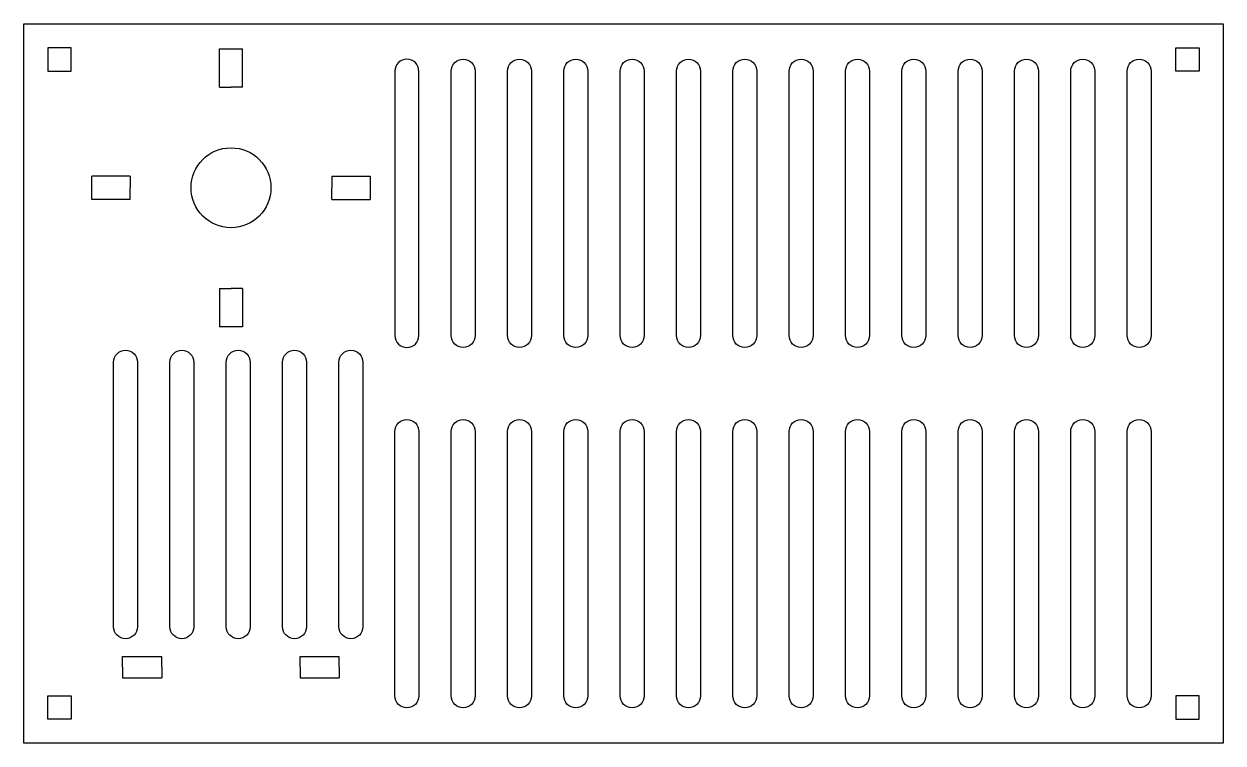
# Model space of a CAD drawing. Header units: millimetres. Extents: x 77 to 227, y 0 to 90.
import ezdxf

# ---------------------------------------------------------------- set-up
doc = ezdxf.new("R2010")
doc.units = ezdxf.units.MM
doc.layers.get('0').update_dxf_attribs({"linetype": 'CONTINUOUS'})

msp = doc.modelspace()

# ---------------------------------------------------------------- linework, layer by layer
for p, q in [((77, 90), (80, 90)), ((77, 87), (77, 90)), ((101.45, 82.1), (101.45, 86.9)), ((101.45, 86.9), (104.34, 86.9)), ((104.34, 82.1), (104.34, 86.9)), ((101.45, 82.1), (102.9, 82.1)), ((101.45, 82.1), (102.9, 82.1)), ((104.34, 82.1), (102.9, 82.1)), ((104.34, 82.1), (102.9, 82.1)), ((90.29, 70.95), (85.49, 70.95)), ((85.49, 68.05), (85.49, 70.95)), ((90.29, 70.95), (90.29, 69.5)), ((90.29, 70.95), (90.29, 69.5)), ((115.5, 70.95), (115.5, 69.5)), ((115.5, 70.95), (120.3, 70.95)), ((115.5, 70.95), (115.5, 69.5)), ((120.3, 70.95), (120.3, 68.05)), ((90.29, 68.05), (90.29, 69.5)), ((90.29, 68.05), (90.29, 69.5)), ((115.5, 68.05), (115.5, 69.5)), ((115.5, 68.05), (115.5, 69.5)), ((130.44, 69.5), (130.44, 69.5)), ((137.49, 69.5), (137.49, 69.5)), ((144.53, 69.5), (144.53, 69.5)), ((151.58, 69.5), (151.58, 69.5)), ((158.63, 69.5), (158.63, 69.5)), ((165.67, 69.5), (165.67, 69.5)), ((172.72, 69.5), (172.72, 69.5)), ((179.77, 69.5), (179.77, 69.5)), ((186.81, 69.5), (186.81, 69.5)), ((193.86, 69.5), (193.86, 69.5)), ((200.91, 69.5), (200.91, 69.5)), ((207.95, 69.5), (207.95, 69.5)), ((215, 69.5), (215, 69.5)), ((90.29, 68.05), (85.49, 68.05)), ((115.5, 68.05), (120.3, 68.05)), ((101.45, 56.89), (101.45, 52.09)), ((101.45, 56.89), (102.9, 56.89)), ((101.45, 56.89), (102.9, 56.89)), ((104.34, 56.89), (102.9, 56.89)), ((104.34, 56.89), (102.9, 56.89)), ((104.34, 56.89), (104.34, 52.09)), ((104.34, 52.09), (101.45, 52.09)), ((119.44, 29.73), (119.44, 29.73)), ((123.4, 20.5), (123.4, 20.5)), ((130.44, 20.5), (130.44, 20.5)), ((137.49, 20.5), (137.49, 20.5)), ((144.53, 20.5), (144.53, 20.5)), ((151.58, 20.5), (151.58, 20.5)), ((158.63, 20.5), (158.63, 20.5)), ((165.67, 20.5), (165.67, 20.5)), ((172.72, 20.5), (172.72, 20.5)), ((179.77, 20.5), (179.77, 20.5)), ((186.81, 20.5), (186.81, 20.5)), ((193.86, 20.5), (193.86, 20.5)), ((200.91, 20.5), (200.91, 20.5)), ((207.95, 20.5), (207.95, 20.5)), ((215, 20.5), (215, 20.5)), ((89.34, 9.5), (89.34, 10.85)), ((89.34, 10.85), (94.24, 10.85)), ((94.24, 9.5), (94.24, 10.85)), ((111.55, 9.5), (111.55, 10.85)), ((111.55, 10.85), (116.45, 10.85)), ((116.45, 9.5), (116.45, 10.85)), ((89.34, 9.5), (89.34, 8.15)), ((94.24, 9.5), (94.24, 8.15)), ((111.55, 9.5), (111.55, 8.15)), ((116.45, 9.5), (116.45, 8.15)), ((89.34, 8.15), (94.24, 8.15)), ((111.55, 8.15), (116.45, 8.15))]:
    msp.add_line(p, q)
for points in [[(227, 0), (77, 0), (77, 90), (227, 90)], [(82.9, 87), (80, 87), (80, 84.1), (82.9, 84.1)], [(224, 87), (224, 84.1), (221.11, 84.1), (221.11, 87)], [(80, 5.9), (82.9, 5.9), (82.9, 3), (80, 3)], [(221.11, 3), (224, 3), (224, 5.9), (221.11, 5.9)]]:
    msp.add_lwpolyline(points, close=True)
for points in [[(126.4, 51), (126.4, 84.1, 1), (123.4, 84.1), (123.4, 51, 1)], [(133.44, 51, -1), (130.44, 51), (130.44, 84.1, -1), (133.44, 84.1)], [(140.49, 51, -1), (137.49, 51), (137.49, 84.1, -1), (140.49, 84.1)], [(147.53, 51, -1), (144.53, 51), (144.53, 84.1, -1), (147.53, 84.1)], [(154.58, 51, -1), (151.58, 51), (151.58, 84.1, -1), (154.58, 84.1)], [(161.63, 51, -1), (158.63, 51), (158.63, 84.1, -1), (161.63, 84.1)], [(168.67, 51, -1), (165.67, 51), (165.67, 84.1, -1), (168.67, 84.1)], [(175.72, 51, -1), (172.72, 51), (172.72, 84.1, -1), (175.72, 84.1)], [(182.77, 51, -1), (179.77, 51), (179.77, 84.1, -1), (182.77, 84.1)], [(189.81, 51, -1), (186.81, 51), (186.81, 84.1, -1), (189.81, 84.1)], [(196.86, 51, -1), (193.86, 51), (193.86, 84.1, -1), (196.86, 84.1)], [(203.91, 51, -1), (200.91, 51), (200.91, 84.1, -1), (203.91, 84.1)], [(210.95, 51, -1), (207.95, 51), (207.95, 84.1, -1), (210.95, 84.1)], [(218, 51, -1), (215, 51), (215, 84.1, -1), (218, 84.1)], [(91.21, 47.67), (91.21, 14.56, -1), (88.21, 14.56), (88.21, 47.67, -1)], [(98.25, 47.67), (98.25, 14.56, -1), (95.25, 14.56), (95.25, 47.67, -1)], [(105.3, 47.67), (105.3, 14.56, -1), (102.3, 14.56), (102.3, 47.67, -1)], [(112.35, 47.67), (112.35, 14.56, -1), (109.35, 14.56), (109.35, 47.67, -1)], [(116.4, 47.67, -1), (119.4, 47.67), (119.4, 14.56, -1), (116.4, 14.56)], [(126.4, 5.9, -1), (123.4, 5.9), (123.4, 39, -1), (126.4, 39)], [(133.44, 39), (133.44, 5.9, -1), (130.44, 5.9), (130.44, 39, -1)], [(140.49, 39), (140.49, 5.9, -1), (137.49, 5.9), (137.49, 39, -1)], [(147.53, 39), (147.53, 5.9, -1), (144.53, 5.9), (144.53, 39, -1)], [(154.58, 39), (154.58, 5.9, -1), (151.58, 5.9), (151.58, 39, -1)], [(161.63, 39), (161.63, 5.9, -1), (158.63, 5.9), (158.63, 39, -1)], [(168.67, 39), (168.67, 5.9, -1), (165.67, 5.9), (165.67, 39, -1)], [(175.72, 39), (175.72, 5.9, -1), (172.72, 5.9), (172.72, 39, -1)], [(182.77, 39), (182.77, 5.9, -1), (179.77, 5.9), (179.77, 39, -1)], [(189.81, 39), (189.81, 5.9, -1), (186.81, 5.9), (186.81, 39, -1)], [(196.86, 39), (196.86, 5.9, -1), (193.86, 5.9), (193.86, 39, -1)], [(203.91, 39), (203.91, 5.9, -1), (200.91, 5.9), (200.91, 39, -1)], [(210.95, 39), (210.95, 5.9, -1), (207.95, 5.9), (207.95, 39, -1)], [(218, 39), (218, 5.9, -1), (215, 5.9), (215, 39, -1)]]:
    msp.add_lwpolyline(points, format="xyb", close=True)
msp.add_circle((102.9, 69.5), 5)

doc.saveas('drawing.dxf')
